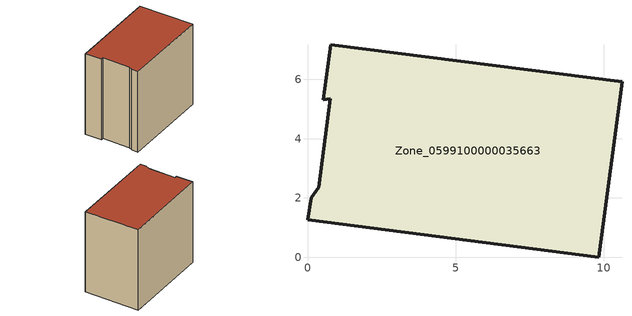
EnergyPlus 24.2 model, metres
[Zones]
Zone_0599100000035663
 floor ground (C_G): 0.38,2.35 0.77,5.35 0.53,5.31 0.78,7.17 10.62,5.92 9.83,0 0,1.27 0.13,2 z0
 wall outside (C_F): 0.13,2 0,1.27 9.83,0 10.62,5.92 0.78,7.17 0.53,5.31 0.77,5.35 0.38,2.35 0.13,2 z0:9.21
 roof outside (C_R): 0.77,5.35 0.38,2.35 0.13,2 0,1.27 9.83,0 10.62,5.92 0.78,7.17 0.53,5.31 z9.21
[BUILDING]
Pand.0599100000035663: North Axis=0; Terrain=City; Loads Convergence Tolerance Value=0.04; Temperature Convergence Tolerance Value=0.4; Solar Distribution=FullExterior; Maximum Number of Warmup Days=25; Minimum Number of Warmup Days=1
[Site:Location]
Rotterdam.The.Hague.AP_ZH_NLD Design_Conditions: Latitude=51.96; Longitude=4.45; Time Zone=1; Elevation=-4.5
[SITE:GROUNDTEMPERATURE:BUILDINGSURFACE]
18, 18, 18, 18, 18, 18, 18, 18, 18, 18, 18, 18
[MATERIAL] Thermal Absorptance=0.9; Solar Absorptance=0.7; Visible Absorptance=0.7
Name | Roughness | Thickness | Conductivity | Density | Specific Heat
G.TI.1946-1964 | MediumSmooth | 0.15 | 1 | 540 | 1210
F.TI.1946-1964 | Rough | 0.3 | 0.857143 | 1920 | 840
R.TI.1946-1964 | MediumRough | 0.2 | 0.277778 | 1500 | 1000
[CONSTRUCTION]
C_G: G.TI.1946-1964
C_F: F.TI.1946-1964
C_R: R.TI.1946-1964
[ZONE]
Zone_0599100000035663: Type=1; Multiplier=1; Ceiling Height=Autocalculate; Volume=Autocalculate; Floor Area=autocalculate; Part of Total Floor Area=Yes
[ZONEINFILTRATION:DESIGNFLOWRATE]
Infil_Zone_0599100000035663: Zone or ZoneList or Space or SpaceList=Zone_0599100000035663; Schedule=AlwaysOn; Design Flow Rate Calculation Method=Flow/Area; Flow Rate per Floor Area=0.003; Constant Term Coefficient=1; Temperature Term Coefficient=0; Velocity Term Coefficient=0; Velocity Squared Term Coefficient=0
[HVACTEMPLATE:ZONE:IDEALLOADSAIRSYSTEM]
Zone_0599100000035663: Maximum Heating Supply Air Temperature=50; Minimum Cooling Supply Air Temperature=13; Maximum Heating Supply Air Humidity Ratio=0.0156; Minimum Cooling Supply Air Humidity Ratio=0.0077; Heating Limit=NoLimit; Cooling Limit=NoLimit; Dehumidification Control Type=ConstantSensibleHeatRatio; Cooling Sensible Heat Ratio=0.7; Dehumidification Setpoint=60; Humidification Control Type=None; Humidification Setpoint=30; Outdoor Air Method=None; Outdoor Air Flow Rate per Person=0.00944; Outdoor Air Flow Rate per Zone Floor Area=0; Outdoor Air Flow Rate per Zone=0; Demand Controlled Ventilation Type=None; Outdoor Air Economizer Type=NoEconomizer; Heat Recovery Type=None; Sensible Heat Recovery Effectiveness=0.7; Latent Heat Recovery Effectiveness=0.65
[ZONECONTROL:THERMOSTAT]
ThermostatControl_Zone_0599100000035663: Zone or ZoneList=Zone_0599100000035663; Control Type Schedule=DualSetpointControlType; Control 1=Thermostat_Zone_0599100000035663; Temperature Difference Between Cutout And Setpoint=0
[THERMOSTATSETPOINT:DUALSETPOINT]
Thermostat_Zone_0599100000035663: Heating Setpoint Temperature Schedule=HeatingSetpoint_Zone_0599100000035663; Cooling Setpoint Temperature Schedule=CoolingSetpoint_Zone_0599100000035663
[SCHEDULE:COMPACT]
HeatingSetpoint_Zone_0599100000035663: Through: 12/31, For: AllDays, Until: 24:00, 21
CoolingSetpoint_Zone_0599100000035663: Through: 12/31, For: AllDays, Until: 24:00, 24
DualSetpointControlType: Through: 12/31, For: AllDays, Until: 24:00, 4
AlwaysOn: Through: 12/31, For: AllDays, Until: 24:00, 1
